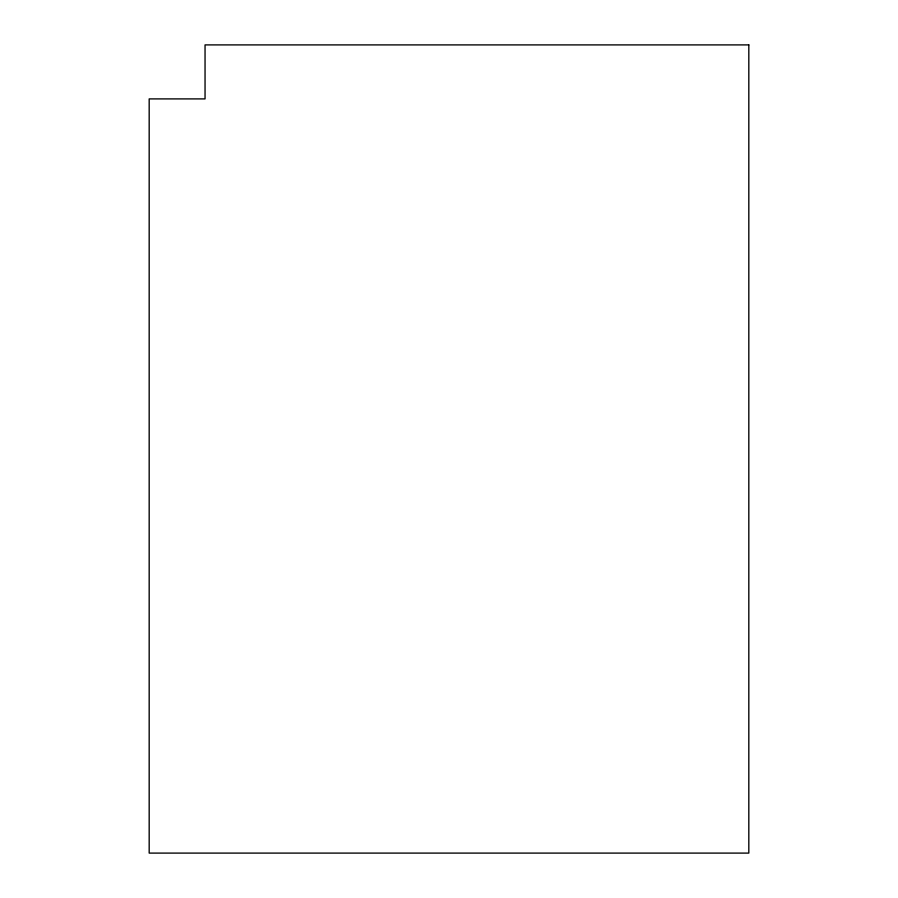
<?xml version="1.0" encoding="UTF-8"?>
<svg xmlns="http://www.w3.org/2000/svg" width="898" height="898" viewBox="0 0 898 898"><rect width="100%" height="100%" fill="white"/><g stroke="black" fill="none" stroke-linecap="round" stroke-linejoin="round"><path stroke-width="1.35" d="M748.82 44.9L205.047 44.9L205.047 98.903L149.18 98.903L149.18 853.1L748.82 853.1L748.82 44.9"/></g></svg>
